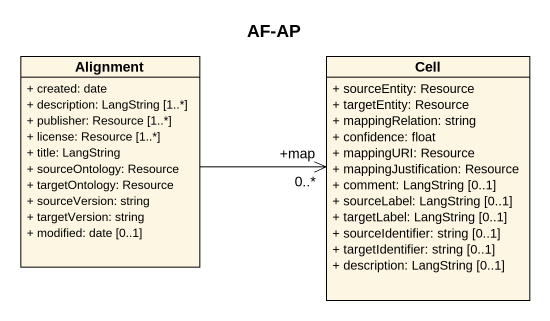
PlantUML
@startuml
title AF-AP
hide circle
hide empty members
skinparam classAttributeIconSize 0
class Alignment {
  + created: date
  + description: LangString [1..*]
  + publisher: Resource [1..*]
  + license: Resource [1..*]
  + title: LangString
  + sourceOntology: Resource
  + targetOntology: Resource
  + sourceVersion: string
  + targetVersion: string
  + modified: date [0..1]
}
class Cell {
  + sourceEntity: Resource
  + targetEntity: Resource
  + mappingRelation: string
  + confidence: float
  + mappingURI: Resource
  + mappingJustification: Resource
  + comment: LangString [0..1]
  + sourceLabel: LangString [0..1]
  + targetLabel: LangString [0..1]
  + sourceIdentifier: string [0..1]
  + targetIdentifier: string [0..1]
  + description: LangString [0..1]
}
Alignment -right-> "+map\n0..*" Cell
@enduml
